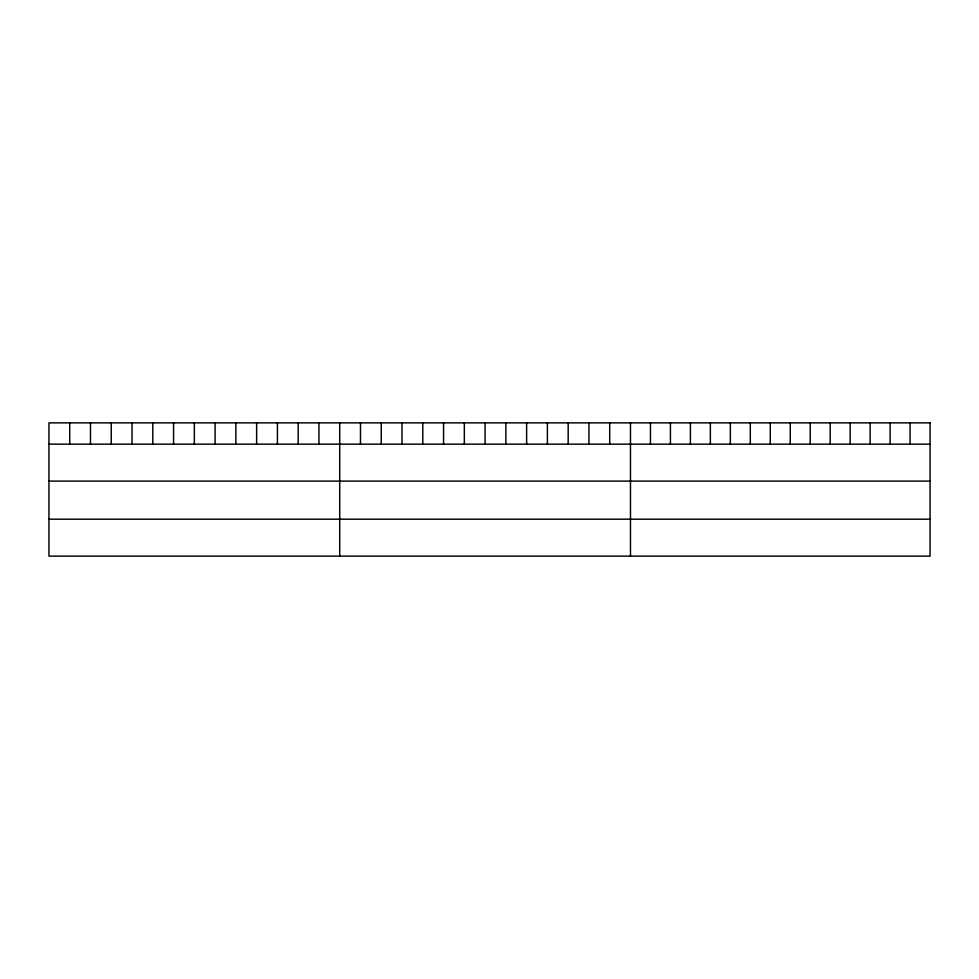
<?xml version="1.0" encoding="UTF-8"?>
<svg xmlns="http://www.w3.org/2000/svg" width="979" height="979" viewBox="0 0 979 979"><rect width="100%" height="100%" fill="white"/><g stroke="black" fill="none" stroke-linecap="round" stroke-linejoin="round"><path stroke-width="1.47" d="M48.95 444.148L930.05 444.148M48.95 481.105L930.05 481.105M48.95 519.188L930.05 519.188M910.078 422.867L910.078 444.148M890.107 422.867L890.107 444.148M870.135 422.867L870.135 444.148M850.164 422.867L850.164 444.148M830.192 422.867L830.192 444.148M810.22 422.867L810.22 444.148M790.249 422.867L790.249 444.148M770.277 422.867L770.277 444.148M750.306 422.867L750.306 444.148M730.334 422.867L730.334 444.148M710.362 422.867L710.362 444.148M690.391 422.867L690.391 444.148M670.419 422.867L670.419 444.148M650.448 422.867L650.448 444.148M630.476 422.867L630.476 556.133M609.709 422.867L609.709 444.148M588.942 422.867L588.942 444.148M568.175 422.867L568.175 444.148M547.396 422.867L547.396 444.148M526.629 422.867L526.629 444.148M505.862 422.867L505.862 444.148M485.094 422.867L485.094 444.148M464.327 422.867L464.327 444.148M443.56 422.867L443.56 444.148M422.793 422.867L422.793 444.148M402.014 422.867L402.014 444.148M381.247 422.867L381.247 444.148M360.48 422.867L360.48 444.148M339.713 422.867L339.713 556.133M318.946 422.867L318.946 444.148M298.179 422.867L298.179 444.148M277.412 422.867L277.412 444.148M256.633 422.867L256.633 444.148M235.866 422.867L235.866 444.148M215.099 422.867L215.099 444.148M194.332 422.867L194.332 444.148M173.564 422.867L173.564 444.148M152.797 422.867L152.797 444.148M132.03 422.867L132.03 444.148M111.251 422.867L111.251 444.148M90.484 422.867L90.484 444.148M69.717 422.867L69.717 444.148M930.05 422.867L48.95 422.867L48.95 556.133L930.05 556.133L930.05 422.867"/></g></svg>
